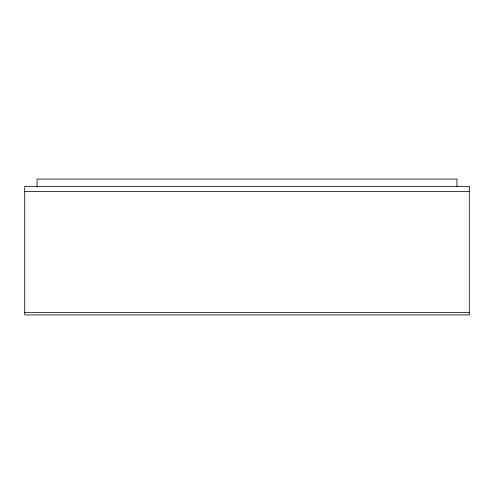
<?xml version="1.0" encoding="UTF-8"?>
<svg xmlns="http://www.w3.org/2000/svg" width="494" height="494" viewBox="0 0 494 494"><rect width="100%" height="100%" fill="white"/><g stroke="black" fill="none" stroke-linecap="round" stroke-linejoin="round"><path stroke-width="0.74" d="M24.7 191.425L469.3 191.425M24.7 312.455L469.3 312.455M456.95 186.485L456.95 179.075L37.05 179.075L37.05 186.485M469.3 186.485L24.7 186.485L24.7 314.925L469.3 314.925L469.3 186.485"/></g></svg>
